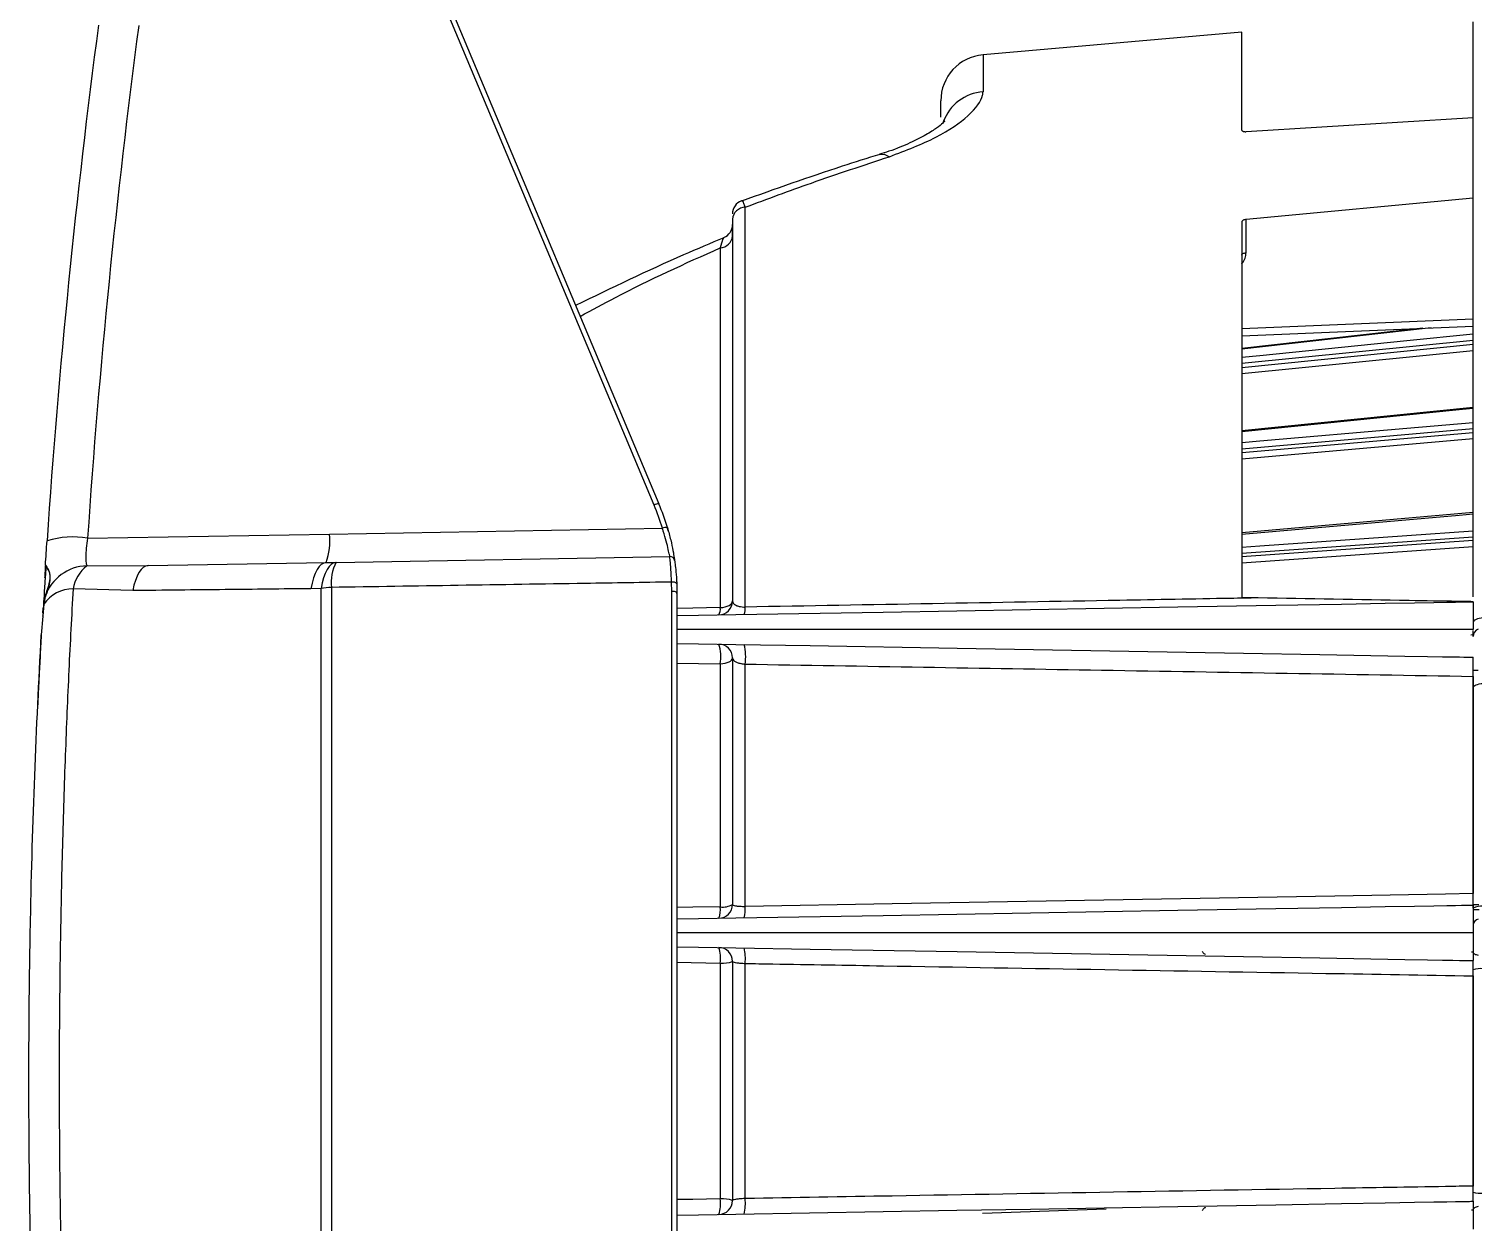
# Model space of a CAD drawing. Extents: x 16.5 to 113.1, y 4.4 to 84.5.
# Drawn here: x 16.537 to 19.657, y 35.601 to 38.18 of the extents above; entities that cross this region are included whole.
import ezdxf

# ---------------------------------------------------------------- set-up
doc = ezdxf.new("R2010")
doc.units = 0
doc.header["$MEASUREMENT"] = 0
doc.layers.add('OBJECT', color=7, linetype='CONTINUOUS')

msp = doc.modelspace()

# ---------------------------------------------------------------- linework, layer by layer
at = {"layer": 'OBJECT'}
for p, q in [((17.8875, 37.1508), (17.4404, 38.2165)), ((17.4508, 38.2192), (17.898, 37.1534)), ((19.1569, 38.1727), (18.5982, 38.1239)), ((19.1569, 37.9613), (19.1569, 38.1727)), ((18.5982, 38.1239), (18.5982, 38.0441)), ((18.5069, 37.9894), (18.5069, 38.0242)), ((19.1666, 37.9578), (19.6569, 37.9886)), ((19.6569, 37.814), (19.6569, 37.9886)), ((18.0843, 36.9305), (18.0843, 37.7944)), ((19.6569, 37.814), (19.1666, 37.7682)), ((19.6569, 37.7023), (19.6569, 37.814)), ((18.0569, 37.7684), (18.0569, 36.9437)), ((19.1569, 37.7617), (19.1569, 36.9508)), ((19.1666, 37.6958), (19.1666, 37.7682)), ((18.0569, 37.7323), (18.0569, 37.7506)), ((18.0306, 37.7069), (18.0306, 36.9292)), ((19.6569, 37.5526), (19.1569, 37.5317)), ((19.1569, 37.5167), (19.6569, 37.5376)), ((19.5665, 37.5338), (19.1569, 37.488)), ((19.5485, 37.5331), (19.1569, 37.4893)), ((19.6569, 37.5068), (19.1569, 37.4565)), ((19.1569, 37.448), (19.6569, 37.4982)), ((19.6569, 37.4844), (19.1569, 37.4342)), ((19.6569, 37.3618), (19.1569, 37.3112)), ((19.6569, 37.3154), (19.1569, 37.272)), ((19.1569, 37.2645), (19.6569, 37.3078)), ((19.6569, 37.2937), (19.1569, 37.2504)), ((19.6569, 37.1345), (19.1569, 37.0908)), ((17.1862, 37.0883), (17.9054, 37.1008)), ((16.6637, 37.0792), (17.1862, 37.0883)), ((19.6569, 37.0812), (19.1569, 37.0461)), ((19.1569, 37.0398), (19.6569, 37.0749)), ((17.2008, 37.0271), (17.9217, 37.0397)), ((19.6569, 37.0608), (19.1569, 37.0257)), ((16.5732, 37.0136), (16.5719, 36.9928)), ((16.5726, 37.0209), (16.5726, 37.0206)), ((16.5726, 37.0204), (16.5726, 37.0208)), ((16.6622, 37.0197), (16.7942, 37.02)), ((16.7942, 37.02), (17.1789, 37.0267)), ((17.1789, 37.0267), (17.2008, 37.0271)), ((16.571, 36.9949), (16.5709, 36.9928)), ((17.1904, 36.9729), (17.1904, 34.8411)), ((17.9257, 36.9643), (17.9253, 36.9845)), ((17.9365, 36.9804), (17.9369, 36.96)), ((16.5718, 36.9533), (16.569, 36.937)), ((16.7614, 36.9661), (16.6322, 36.9699)), ((17.168, 36.9704), (17.1461, 36.9702)), ((17.168, 34.8436), (17.168, 36.9704)), ((17.9257, 34.8496), (17.9257, 36.9643)), ((17.9369, 36.96), (17.9369, 34.854)), ((19.1925, 36.9502), (19.1569, 36.9508)), ((16.5669, 36.9109), (16.5636, 36.8705)), ((16.5669, 36.9274), (16.5664, 36.9183)), ((16.569, 36.937), (16.5669, 36.9113)), ((16.5669, 36.9281), (16.5669, 36.9275)), ((16.5669, 36.9109), (16.5669, 36.9113)), ((16.5679, 36.9271), (16.5674, 36.9179)), ((16.5679, 36.9277), (16.5679, 36.9271)), ((16.5679, 36.9277), (16.5679, 36.9227)), ((19.6569, 36.8669), (19.6569, 36.8802)), ((19.6569, 36.8702), (19.6518, 36.8698)), ((18.0569, 36.8205), (18.0569, 36.288)), ((17.9369, 36.8094), (18.0306, 36.8078)), ((18.0306, 36.8078), (18.0306, 36.2827)), ((18.0843, 36.2838), (18.0843, 36.8072)), ((19.6569, 36.795), (19.6569, 36.8118)), ((19.6614, 36.7931), (19.6569, 36.7929)), ((16.5584, 36.7703), (16.5583, 36.7692)), ((19.6569, 36.7808), (19.6569, 36.3112)), ((17.9369, 36.1629), (18.0306, 36.1613)), ((18.0306, 36.1613), (18.0306, 35.6516)), ((18.0569, 36.1649), (18.0569, 35.648)), ((19.6569, 36.1851), (19.6532, 36.1851)), ((18.0843, 35.6525), (18.0843, 36.1605)), ((19.6569, 36.1336), (19.6569, 35.6794)), ((18.8643, 35.6295), (18.5969, 35.6202)), ((19.6532, 35.6279), (19.6569, 35.6279))]:
    msp.add_line(p, q, dxfattribs=at)
at = {"layer": 'OBJECT', "flags": 128}
for points in [[(18.3751, 37.9087), (18.3849, 37.9089), (18.3961, 37.9037)], [(19.1569, 37.6908), (19.1571, 37.6917), (19.1576, 37.6926), (19.1585, 37.6935), (19.1597, 37.6942), (19.1612, 37.6949), (19.1629, 37.6953), (19.1647, 37.6956), (19.1666, 37.6958)], [(19.1569, 37.4703), (19.1958, 37.4742), (19.5134, 37.5062), (19.6569, 37.5206)], [(19.6569, 37.3596), (19.6268, 37.3565), (19.1569, 37.3089)], [(19.1569, 37.2862), (19.1958, 37.2896), (19.5134, 37.3172), (19.6569, 37.3296)], [(19.6569, 37.131), (19.6268, 37.1284), (19.1569, 37.0873)], [(19.1569, 37.0602), (19.1958, 37.063), (19.5134, 37.0853), (19.6569, 37.0953)], [(16.7942, 37.02), (16.789, 37.019), (16.784, 37.0162), (16.7792, 37.0116), (16.7747, 37.0053), (16.7706, 36.9975), (16.767, 36.9882), (16.7639, 36.9777), (16.7614, 36.9661)], [(17.1789, 37.0267), (17.1737, 37.0257), (17.1686, 37.0227), (17.1638, 37.0179), (17.1593, 37.0113), (17.1552, 37.003), (17.1516, 36.9933), (17.1485, 36.9823), (17.1461, 36.9702)], [(17.2008, 37.0271), (17.1956, 37.0261), (17.1905, 37.0231), (17.1857, 37.0182), (17.1812, 37.0116), (17.1771, 37.0033), (17.1735, 36.9936), (17.1704, 36.9825), (17.168, 36.9704)], [(17.9365, 36.9804), (17.9362, 36.9814), (17.9355, 36.9822), (17.9345, 36.983), (17.933, 36.9837), (17.9313, 36.9841), (17.9294, 36.9844), (17.9274, 36.9846), (17.9253, 36.9845)], [(17.9369, 36.96), (17.9367, 36.9609), (17.936, 36.9618), (17.9349, 36.9626), (17.9335, 36.9633), (17.9318, 36.9638), (17.9299, 36.9642), (17.9278, 36.9644), (17.9257, 36.9643)], [(17.9369, 36.9121), (17.9835, 36.9129), (18.0641, 36.9143), (18.3822, 36.9198), (18.5413, 36.9226), (18.7004, 36.9254), (19.0187, 36.931), (19.2309, 36.9347), (19.3726, 36.9371), (19.4671, 36.9388), (19.5301, 36.9399), (19.5722, 36.9406), (19.6004, 36.9411), (19.6191, 36.9414), (19.6316, 36.9417), (19.64, 36.9418), (19.6456, 36.9419), (19.6493, 36.942), (19.6518, 36.942), (19.6535, 36.942), (19.6546, 36.9421), (19.6554, 36.9421), (19.6559, 36.9421), (19.6562, 36.9421), (19.6564, 36.9421), (19.6566, 36.9421), (19.6567, 36.9421), (19.6568, 36.9421), (19.6568, 36.9421), (19.6569, 36.9421), (19.6569, 36.9421), (19.6569, 36.9421), (19.6569, 36.9421), (19.6569, 36.9421), (19.6569, 36.9421)], [(18.0306, 36.9292), (18.0359, 36.9298), (18.0409, 36.9308), (18.0454, 36.9322), (18.0494, 36.934), (18.0526, 36.9361), (18.055, 36.9385), (18.0564, 36.941), (18.0569, 36.9437)], [(18.0306, 36.9292), (17.9711, 36.9281), (17.9369, 36.9275)], [(19.6789, 36.9072), (19.6744, 36.9068), (19.6703, 36.9061), (19.6665, 36.905), (19.6632, 36.9037), (19.6605, 36.9021), (19.6585, 36.9004), (19.6573, 36.8985), (19.6569, 36.8965)], [(17.9369, 36.8521), (17.9837, 36.8513), (18.0639, 36.8499), (18.2248, 36.8471), (18.5425, 36.8416), (18.9132, 36.8351), (19.1605, 36.8308), (19.3256, 36.8279), (19.4357, 36.826), (19.5092, 36.8247), (19.5583, 36.8238), (19.591, 36.8232), (19.6129, 36.8229), (19.6275, 36.8226), (19.6372, 36.8224), (19.6438, 36.8223), (19.6481, 36.8223), (19.651, 36.8222), (19.653, 36.8222), (19.6543, 36.8221), (19.6551, 36.8221), (19.6557, 36.8221), (19.6561, 36.8221), (19.6564, 36.8221), (19.6565, 36.8221), (19.6567, 36.8221), (19.6567, 36.8221), (19.6568, 36.8221), (19.6568, 36.8221), (19.6569, 36.8221), (19.6569, 36.8221), (19.6569, 36.8221), (19.6569, 36.8221), (19.6569, 36.8221)], [(18.0306, 36.8078), (18.0359, 36.8083), (18.0409, 36.8092), (18.0454, 36.8105), (18.0494, 36.8121), (18.0526, 36.8139), (18.055, 36.816), (18.0564, 36.8182), (18.0569, 36.8205)], [(19.6569, 36.7562), (19.6573, 36.7579), (19.6585, 36.7595), (19.6605, 36.761), (19.6632, 36.7623), (19.6665, 36.7635), (19.6703, 36.7644), (19.6744, 36.765), (19.6789, 36.7654)], [(17.9369, 36.2565), (17.9835, 36.2573), (18.0641, 36.2587), (18.3822, 36.2642), (18.5413, 36.267), (18.7004, 36.2698), (19.0187, 36.2753), (19.2309, 36.279), (19.3726, 36.2815), (19.4671, 36.2832), (19.5301, 36.2843), (19.5722, 36.285), (19.6004, 36.2855), (19.6191, 36.2858), (19.6316, 36.286), (19.64, 36.2862), (19.6456, 36.2863), (19.6493, 36.2863), (19.6518, 36.2864), (19.6535, 36.2864), (19.6546, 36.2864), (19.6554, 36.2865), (19.6559, 36.2865), (19.6562, 36.2865), (19.6564, 36.2865), (19.6566, 36.2865), (19.6567, 36.2865), (19.6568, 36.2865), (19.6568, 36.2865), (19.6569, 36.2865), (19.6569, 36.2865), (19.6569, 36.2865), (19.6569, 36.2865), (19.6569, 36.2865), (19.6569, 36.2865)], [(19.6569, 36.3112), (19.5971, 36.3102), (19.358, 36.306), (18.4017, 36.2893), (18.0843, 36.2838)], [(19.669, 36.2869), (19.6647, 36.287), (19.6606, 36.287), (19.6569, 36.2871)], [(18.0306, 36.2827), (17.971, 36.2817), (17.9369, 36.2811)], [(19.6569, 36.2773), (19.6571, 36.2773), (19.6579, 36.2772), (19.6591, 36.2772), (19.6607, 36.2772), (19.6626, 36.2771), (19.6649, 36.277), (19.6674, 36.277), (19.6701, 36.2769)], [(17.9369, 36.1965), (17.9837, 36.1957), (18.0639, 36.1943), (18.2248, 36.1915), (18.5425, 36.1859), (18.9132, 36.1795), (19.1605, 36.1751), (19.3256, 36.1723), (19.4357, 36.1703), (19.5092, 36.1691), (19.5583, 36.1682), (19.591, 36.1676), (19.6129, 36.1672), (19.6275, 36.167), (19.6372, 36.1668), (19.6438, 36.1667), (19.6481, 36.1666), (19.651, 36.1666), (19.653, 36.1665), (19.6543, 36.1665), (19.6551, 36.1665), (19.6557, 36.1665), (19.6561, 36.1665), (19.6564, 36.1665), (19.6565, 36.1665), (19.6567, 36.1665), (19.6567, 36.1665), (19.6568, 36.1665), (19.6568, 36.1665), (19.6569, 36.1665), (19.6569, 36.1665), (19.6569, 36.1665), (19.6569, 36.1665), (19.6569, 36.1665)], [(19.6569, 36.1846), (19.6571, 36.1836), (19.6576, 36.1827), (19.6586, 36.1818), (19.6598, 36.1809), (19.6614, 36.1801), (19.6633, 36.1794), (19.6655, 36.1787), (19.6679, 36.1781)], [(18.0306, 35.6516), (17.971, 35.6506), (17.9369, 35.65)], [(17.9369, 35.6165), (17.9835, 35.6173), (18.0641, 35.6187), (18.3822, 35.6242), (18.5413, 35.627), (18.7004, 35.6298), (19.0187, 35.6353), (19.2309, 35.639), (19.3726, 35.6415), (19.4671, 35.6432), (19.5301, 35.6443), (19.5722, 35.645), (19.6004, 35.6455), (19.6191, 35.6458), (19.6316, 35.646), (19.64, 35.6462), (19.6456, 35.6463), (19.6493, 35.6463), (19.6518, 35.6464), (19.6535, 35.6464), (19.6546, 35.6464), (19.6554, 35.6465), (19.6559, 35.6465), (19.6562, 35.6465), (19.6564, 35.6465), (19.6566, 35.6465), (19.6567, 35.6465), (19.6568, 35.6465), (19.6568, 35.6465), (19.6569, 35.6465), (19.6569, 35.6465), (19.6569, 35.6465), (19.6569, 35.6465), (19.6569, 35.6465), (19.6569, 35.6465)], [(19.6679, 35.6349), (19.6655, 35.6343), (19.6633, 35.6336), (19.6614, 35.6329), (19.6598, 35.632), (19.6586, 35.6312), (19.6576, 35.6303), (19.6571, 35.6293), (19.6569, 35.6284)]]:
    msp.add_lwpolyline(points, dxfattribs=at)
at = {"layer": 'OBJECT'}
for centre, radius, start, end in [((33.9139, 35.907), 17.377, 172.45733, 176.14994), ((33.9017, 35.9191), 17.277, 172.45733, 176.14994), ((18.6069, 38.0242), 0.1, 95, 180), ((18.6056, 37.9449), 0.0994, 94.284, 159.915), ((18.0869, 37.7801), 0.03, 110.038, 180.0022), ((18.0847, 37.7665), 0.0278, 90.81, 176.1549), ((18.0269, 37.7568), 0.03, 292.4815, 359.9969), ((18.0295, 37.7343), 0.0274, 272.1122, 355.8089), ((17.8971, 37.135), 0.0185, 87.3271, 121.2539), ((17.4357, 36.9612), 0.49, 16.5572, 22.76), ((17.4369, 36.96), 0.5, 16.5572, 22.76), ((17.9136, 37.083), 0.0197, 82.4953, 114.7706), ((17.4369, 36.96), 0.5, 15.5142, 16.5572), ((16.6314, 36.8896), 0.1923, 80.3253, 106.7068), ((17.0585, 37.0722), 0.1287, 339.2947, 7.1547), ((17.9219, 37.0297), 0.01, 8.1824, 91), ((16.6654, 36.9206), 0.0992, 91.856, 160.7262), ((16.7131, 36.9552), 0.0822, 128.2531, 169.6758), ((17.2826, 36.9833), 0.0928, 151.7869, 186.4199), ((17.2016, 36.7708), 0.2024, 93.1783, 99.5447), ((16.6331, 36.891), 0.0789, 90.6366, 144.3161), ((18.0269, 36.9437), 0.03, 271, 0), ((16.5672, 36.919), 0.00107, 219.2124, 279.3365), ((16.5677, 36.9286), 0.000968, 211.9017, 279.4663), ((16.5677, 36.928), 0.000985, 212.6376, 279.8567), ((18.0047, 36.9263), 0.026, 330.8754, 6.364), ((18.0479, 36.9272), 0.0365, 339.8196, 5.2049), ((19.6758, 36.8659), 0.0189, 114.6928, 177.0657), ((18.0269, 36.8205), 0.03, 0, 89), ((17.9465, 36.8231), 0.0854, 349.6709, 18.7186), ((17.9709, 36.8228), 0.1145, 352.1446, 13.5034), ((19.6661, 36.8395), 0.0455, 258.3163, 272.234), ((18.0269, 36.288), 0.03, 271, 0), ((18.0363, 36.3222), 0.0399, 261.6932, 301.0935), ((17.9804, 36.2766), 0.0506, 338.5274, 7.0082), ((18.0148, 36.2772), 0.0698, 344.9126, 5.451), ((19.674, 36.2484), 0.0358, 82.2158, 118.5915), ((19.6711, 36.2422), 0.0144, 102.7899, 170.4308), ((18.0269, 36.1649), 0.03, 0, 89), ((17.9585, 36.1715), 0.0728, 351.9321, 18.724), ((17.986, 36.1712), 0.0988, 353.7983, 13.3467), ((18.0365, 36.2162), 0.0552, 263.8364, 291.7091), ((19.6739, 36.0968), 0.0524, 84.5631, 108.899), ((19.6739, 35.7161), 0.0524, 251.101, 275.4369), ((17.9585, 35.6414), 0.0728, 341.2755, 8.0684), ((18.0269, 35.648), 0.03, 271, 0), ((18.0365, 35.5967), 0.0552, 68.2909, 96.1636), ((17.986, 35.6418), 0.0988, 346.6533, 6.2017)]:
    msp.add_arc(centre, radius, start, end, dxfattribs=at)
for points, knots in [([(19.6569, 36.9524), (19.6569, 37.0187), (19.6569, 37.1722), (19.6569, 37.3915), (19.6569, 37.6089), (19.6569, 37.798), (19.6569, 37.9547), (19.6569, 38.0741), (19.6569, 38.1581), (19.6569, 38.1828), (19.6569, 38.1949)], [0, 0, 0, 0, 0.0970169, 0.224882, 0.3549565, 0.4861647, 0.6173729, 0.7474474, 0.8753124, 1, 1, 1, 1]), ([(18.3961, 37.9037), (18.4316, 37.9173), (18.5032, 37.9446), (18.5722, 37.9937), (18.5968, 38.0264), (18.598, 38.0416), (18.5982, 38.0441)], [0, 0, 0, 0, 0.304165, 0.612213, 0.935018, 1, 1, 1, 1]), ([(18.5152, 37.9801), (18.5153, 37.9802), (18.5161, 37.9815), (18.5116, 37.9759), (18.4987, 37.9658), (18.475, 37.9504), (18.4405, 37.933), (18.4059, 37.9183), (18.3814, 37.9111), (18.3744, 37.909)], [0, 0, 0, 0, 0.024328, 0.163146, 0.324452, 0.504976, 0.705473, 0.916612, 1, 1, 1, 1]), ([(19.1569, 37.9613), (19.157, 37.9608), (19.1572, 37.9599), (19.159, 37.9587), (19.1615, 37.9579), (19.1642, 37.9577), (19.166, 37.9577), (19.1666, 37.9578)], [0, 0, 0, 0, 0.219651, 0.439261, 0.659735, 0.880539, 1, 1, 1, 1]), ([(18.3751, 37.9087), (18.348, 37.9002), (18.2479, 37.8687), (18.1489, 37.8335), (18.0766, 37.8079)], [0, 0, 0, 0, 0.270802, 1, 1, 1, 1]), ([(18.0843, 37.7944), (18.1319, 37.8121), (18.2352, 37.8507), (18.3397, 37.8851), (18.3961, 37.9037)], [0, 0, 0, 0, 0.460735, 1, 1, 1, 1]), ([(18.0843, 37.7944), (18.0834, 37.7972), (18.0809, 37.8049), (18.0782, 37.8099), (18.0769, 37.8079), (18.0767, 37.8076)], [0, 0, 0, 0, 0.336894, 0.90086, 1, 1, 1, 1]), ([(19.1666, 37.7682), (19.1655, 37.768), (19.1632, 37.7677), (19.1603, 37.7664), (19.1581, 37.7647), (19.157, 37.7631), (19.1569, 37.7621), (19.1569, 37.7617)], [0, 0, 0, 0, 0.219744, 0.439446, 0.659967, 0.880756, 1, 1, 1, 1]), ([(18.0384, 37.7286), (18.0093, 37.7164), (17.9013, 37.671), (17.7955, 37.6196), (17.7181, 37.5821)], [0, 0, 0, 0, 0.269374, 1, 1, 1, 1]), ([(18.0385, 37.7284), (18.0375, 37.7276), (18.0352, 37.7257), (18.0323, 37.7139), (18.0306, 37.7069)], [0, 0, 0, 0, 0.4041345, 1, 1, 1, 1]), ([(17.7279, 37.5587), (17.7533, 37.5725), (17.8522, 37.6266), (17.9545, 37.6727), (18.0306, 37.7069)], [0, 0, 0, 0, 0.25619, 1, 1, 1, 1]), ([(19.1569, 37.6731), (19.1572, 37.6733), (19.1609, 37.6762), (19.1651, 37.6841), (19.1661, 37.6919), (19.1666, 37.6958)], [0, 0, 0, 0, 0.040407, 0.520197, 1, 1, 1, 1]), ([(17.9217, 37.0397), (17.9215, 37.0405), (17.921, 37.0421), (17.9184, 37.0543), (17.9142, 37.0721), (17.9093, 37.0889), (17.9061, 37.0987), (17.9054, 37.1008)], [0, 0, 0, 0, 0.231455, 0.462802, 0.696834, 0.935031, 1, 1, 1, 1]), ([(17.9162, 37.1025), (17.9187, 37.0932), (17.9239, 37.0747), (17.9286, 37.0515), (17.9311, 37.0359), (17.9318, 37.0313), (17.9318, 37.0312), (17.9318, 37.0311)], [0, 0, 0, 0, 0.247398, 0.49508, 0.735442, 0.967351, 1, 1, 1, 1]), ([(16.5726, 37.0208), (16.5726, 37.0209), (16.5737, 37.0375), (16.5749, 37.0557), (16.5761, 37.0738)], [0, 0, 0, 0, 0.008014, 1, 1, 1, 1]), ([(16.6637, 37.0792), (16.6626, 37.0719), (16.6605, 37.0573), (16.6595, 37.0387), (16.6601, 37.0256), (16.6616, 37.0216), (16.6622, 37.0197)], [0, 0, 0, 0, 0.26233, 0.524835, 0.78459, 1, 1, 1, 1]), ([(17.9253, 36.9845), (17.9248, 36.994), (17.9239, 37.0131), (17.9222, 37.032), (17.9216, 37.0392), (17.9217, 37.0396), (17.9217, 37.0397)], [0, 0, 0, 0, 0.302947, 0.605662, 0.913217, 1, 1, 1, 1]), ([(16.5726, 37.0209), (16.5726, 37.0206), (16.5725, 37.0195), (16.572, 37.0118), (16.5713, 36.9992), (16.571, 36.9949)], [0, 0, 0, 0, 0.257521, 0.749063, 1, 1, 1, 1]), ([(16.5726, 37.0208), (16.5746, 37.0184), (16.5781, 37.0144), (16.5847, 36.9935), (16.5778, 36.9728), (16.5733, 36.9582), (16.5718, 36.9533)], [0, 0, 0, 0, 0.35693, 0.612991, 0.87017, 1, 1, 1, 1]), ([(16.5727, 36.9525), (16.5773, 36.9652), (16.5854, 36.9878), (16.581, 37.0104), (16.574, 37.0184), (16.5737, 37.0195), (16.5736, 37.0197)], [0, 0, 0, 0, 0.350739, 0.62487, 0.939555, 1, 1, 1, 1]), ([(17.9318, 37.0311), (17.932, 37.0301), (17.9323, 37.0281), (17.9342, 37.0125), (17.9358, 36.995), (17.9364, 36.9832), (17.9365, 36.9804)], [0, 0, 0, 0, 0.30101, 0.601823, 0.907076, 1, 1, 1, 1]), ([(16.5719, 36.9928), (16.5719, 36.9923), (16.5714, 36.9845), (16.5699, 36.9612), (16.5685, 36.937), (16.5679, 36.9277)], [0, 0, 0, 0, 0.037473, 0.628108, 1, 1, 1, 1]), ([(17.9253, 36.9845), (17.863, 36.9835), (17.6181, 36.9796), (17.3731, 36.9758), (17.1904, 36.9729)], [0, 0, 0, 0, 0.254031, 1, 1, 1, 1]), ([(16.6322, 36.9699), (16.6291, 36.9117), (16.6229, 36.7954), (16.6151, 36.6092), (16.6089, 36.4153), (16.6047, 36.2224), (16.6025, 36.035), (16.6021, 35.8529), (16.6036, 35.6695), (16.6076, 35.4353), (16.6147, 35.2102), (16.6239, 34.9978), (16.6295, 34.8953), (16.6322, 34.8441)], [0, 0, 0, 0, 0.088765, 0.177531, 0.269416, 0.361302, 0.442441, 0.523579, 0.607061, 0.690543, 0.843256, 0.921628, 1, 1, 1, 1]), ([(17.1461, 36.9702), (17.0844, 36.9695), (16.9561, 36.9681), (16.8279, 36.9668), (16.7614, 36.9661)], [0, 0, 0, 0, 0.480478, 1, 1, 1, 1]), ([(18.0569, 36.9437), (18.0573, 36.9419), (18.058, 36.9384), (18.0636, 36.9345), (18.0698, 36.9323), (18.0753, 36.9311), (18.0798, 36.9306), (18.0833, 36.9305), (18.0843, 36.9305)], [0, 0, 0, 0, 0.295538, 0.575717, 0.740309, 0.809194, 0.945638, 1, 1, 1, 1]), ([(19.1925, 36.9502), (19.1725, 36.9499), (19.0729, 36.9481), (18.7036, 36.9415), (18.3541, 36.9353), (18.0843, 36.9305)], [0, 0, 0, 0, 0.0539192, 0.2695963, 1, 1, 1, 1]), ([(19.6569, 36.9421), (19.6569, 36.9421), (19.6568, 36.9421), (19.6563, 36.9421), (19.6538, 36.9422), (19.6428, 36.9423), (19.5974, 36.9431), (19.4451, 36.9458), (19.3012, 36.9483), (19.1925, 36.9502)], [0, 0, 0, 0, 0.000975, 0.002308, 0.005825, 0.020094, 0.076658, 0.30233, 1, 1, 1, 1]), ([(19.6569, 36.9421), (19.6569, 36.9415), (19.6569, 36.9404), (19.6569, 36.9307), (19.6569, 36.9159), (19.6569, 36.8987), (19.6569, 36.887), (19.6569, 36.8821)], [0, 0, 0, 0, 0.19834, 0.412973, 0.627088, 0.843128, 1, 1, 1, 1]), ([(19.6569, 36.8821), (19.247, 36.8821), (18.7961, 36.8821), (18.3041, 36.8821), (18.1812, 36.8821), (18.0586, 36.8821), (17.9773, 36.8821), (17.9369, 36.8821)], [0, 0, 0, 0, 0.71491, 0.786401, 0.857892, 0.929384, 1, 1, 1, 1]), ([(16.5636, 34.9435), (16.5587, 35.0395), (16.5489, 35.2337), (16.5411, 35.4994), (16.5376, 35.7219), (16.5366, 35.8978), (16.5374, 36.0756), (16.5408, 36.3009), (16.5485, 36.5724), (16.5585, 36.7703), (16.5636, 36.8705)], [0, 0, 0, 0, 0.158308, 0.320393, 0.4075, 0.494607, 0.584228, 0.67385, 0.834938, 1, 1, 1, 1]), ([(16.5636, 36.8705), (16.5627, 36.8537), (16.5609, 36.8201), (16.5591, 36.785), (16.5585, 36.7721), (16.5584, 36.7703)], [0, 0, 0, 0, 0.461565, 0.923145, 1, 1, 1, 1]), ([(18.0569, 36.8205), (18.057, 36.8197), (18.0573, 36.8174), (18.0604, 36.814), (18.0665, 36.8107), (18.0723, 36.809), (18.0782, 36.8078), (18.0814, 36.8075), (18.0843, 36.8072)], [0, 0, 0, 0, 0.153988, 0.403622, 0.621597, 0.816234, 0.835211, 1, 1, 1, 1]), ([(19.6569, 36.7808), (19.6569, 36.7841), (19.6569, 36.7905), (19.6569, 36.8008), (19.6569, 36.8099), (19.6569, 36.8171), (19.6569, 36.8214), (19.6569, 36.8219), (19.6569, 36.8221)], [0, 0, 0, 0, 0.171522, 0.343064, 0.514331, 0.685789, 0.857934, 1, 1, 1, 1]), ([(18.0843, 36.8072), (18.3409, 36.8029), (18.8651, 36.7941), (19.3893, 36.7853), (19.6569, 36.7808)], [0, 0, 0, 0, 0.489597, 1, 1, 1, 1]), ([(19.6569, 36.7562), (19.6569, 36.7622), (19.6569, 36.7748), (19.6569, 36.788), (19.6569, 36.795)], [0, 0, 0, 0, 0.473118, 1, 1, 1, 1]), ([(16.5583, 36.7692), (16.5582, 36.7666), (16.5575, 36.7524), (16.5566, 36.735), (16.556, 36.7209), (16.5559, 36.7196), (16.5559, 36.719)], [0, 0, 0, 0, 0.075783, 0.420423, 0.764427, 1, 1, 1, 1]), ([(19.6569, 36.2798), (19.6569, 36.3609), (19.6569, 36.5233), (19.6569, 36.6786), (19.6569, 36.7562)], [0, 0, 0, 0, 0.5, 1, 1, 1, 1]), ([(18.0569, 36.288), (18.0572, 36.2874), (18.0579, 36.2863), (18.0631, 36.2849), (18.0709, 36.284), (18.0785, 36.2837), (18.0831, 36.2838), (18.0843, 36.2838)], [0, 0, 0, 0, 0.2364169, 0.4700983, 0.6980882, 0.9199211, 1, 1, 1, 1]), ([(19.6569, 36.2865), (19.6569, 36.2868), (19.6569, 36.2875), (19.6569, 36.2927), (19.6569, 36.3003), (19.6569, 36.3071), (19.6569, 36.3108), (19.6569, 36.3112)], [0, 0, 0, 0, 0.242891, 0.4858, 0.728124, 0.969548, 1, 1, 1, 1]), ([(19.6569, 36.2865), (19.6569, 36.2859), (19.6569, 36.2848), (19.6569, 36.2751), (19.6569, 36.2602), (19.6569, 36.2431), (19.6569, 36.2314), (19.6569, 36.2265)], [0, 0, 0, 0, 0.19834, 0.412972, 0.627088, 0.843128, 1, 1, 1, 1]), ([(19.6569, 36.2265), (19.247, 36.2265), (18.7961, 36.2265), (18.3041, 36.2265), (18.1812, 36.2265), (18.0586, 36.2265), (17.9773, 36.2265), (17.9369, 36.2265)], [0, 0, 0, 0, 0.71491, 0.786401, 0.857892, 0.929384, 1, 1, 1, 1]), ([(19.6569, 36.2265), (19.6569, 36.2203), (19.6569, 36.2073), (19.6569, 36.1895), (19.6569, 36.1756), (19.6569, 36.1677), (19.6569, 36.1668), (19.6569, 36.1665)], [0, 0, 0, 0, 0.19834, 0.412973, 0.627088, 0.843128, 1, 1, 1, 1]), ([(18.0569, 36.1649), (18.057, 36.1648), (18.0572, 36.1642), (18.0597, 36.1632), (18.0658, 36.162), (18.0743, 36.161), (18.081, 36.1607), (18.0843, 36.1605)], [0, 0, 0, 0, 0.09404, 0.324108, 0.551556, 0.776443, 1, 1, 1, 1]), ([(19.079, 36.1795), (19.0789, 36.1795), (19.0778, 36.1799), (19.0759, 36.1811), (19.0738, 36.1833), (19.0729, 36.1851), (19.0724, 36.1861)], [0, 0, 0, 0, 0.0449787, 0.3140128, 0.6583584, 1, 1, 1, 1]), ([(19.6569, 36.1336), (19.6569, 36.137), (19.6569, 36.1437), (19.6569, 36.1531), (19.6569, 36.1606), (19.6569, 36.1656), (19.6569, 36.1662), (19.6569, 36.1665)], [0, 0, 0, 0, 0.201236, 0.402475, 0.603773, 0.805627, 1, 1, 1, 1]), ([(19.6569, 36.1464), (19.6569, 36.1529), (19.6569, 36.1597), (19.6569, 36.1662), (19.6569, 36.1665)], [0, 0, 0, 0, 0.960703, 1, 1, 1, 1]), ([(18.0843, 36.1605), (18.1042, 36.1601), (18.2038, 36.1584), (18.622, 36.1513), (19.1263, 36.1427), (19.5509, 36.1354), (19.6569, 36.1336)], [0, 0, 0, 0, 0.0379946, 0.1899723, 0.7978833, 1, 1, 1, 1]), ([(19.6569, 35.6794), (19.637, 35.679), (19.5374, 35.6773), (19.1191, 35.6702), (18.6148, 35.6615), (18.1902, 35.6543), (18.0843, 35.6525)], [0, 0, 0, 0, 0.037994, 0.189972, 0.797883, 1, 1, 1, 1]), ([(19.6569, 35.6465), (19.6569, 35.6468), (19.6569, 35.6475), (19.6569, 35.6527), (19.6569, 35.6603), (19.6569, 35.6697), (19.6569, 35.6762), (19.6569, 35.6794)], [0, 0, 0, 0, 0.203183, 0.406387, 0.609063, 0.81092, 1, 1, 1, 1]), ([(19.6569, 35.6465), (19.6569, 35.6467), (19.6569, 35.6532), (19.6569, 35.66), (19.6569, 35.6665)], [0, 0, 0, 0, 0.033831, 1, 1, 1, 1]), ([(18.0843, 35.6525), (18.083, 35.6524), (18.0784, 35.6522), (18.0708, 35.6516), (18.0631, 35.6505), (18.0579, 35.6493), (18.0572, 35.6485), (18.0569, 35.648)], [0, 0, 0, 0, 0.08357, 0.309288, 0.537977, 0.768632, 1, 1, 1, 1]), ([(19.0724, 35.6269), (19.0729, 35.6278), (19.0738, 35.6297), (19.0759, 35.6319), (19.0778, 35.6331), (19.0789, 35.6334), (19.079, 35.6335)], [0, 0, 0, 0, 0.3416416, 0.6859872, 0.9550213, 1, 1, 1, 1]), ([(19.6569, 35.6465), (19.6569, 35.6459), (19.6569, 35.6448), (19.6569, 35.6351), (19.6569, 35.6202), (19.6569, 35.6031), (19.6569, 35.5914), (19.6569, 35.5865)], [0, 0, 0, 0, 0.198339, 0.412971, 0.627086, 0.843128, 1, 1, 1, 1])]:
    msp.add_open_spline(points, degree=3, knots=knots, dxfattribs=at)
msp.add_open_spline([(19.6569, 35.6665), (19.6569, 35.7465), (19.6569, 35.9065), (19.6569, 36.0664), (19.6569, 36.1464)], degree=3, dxfattribs=at)

doc.saveas('drawing.dxf')
